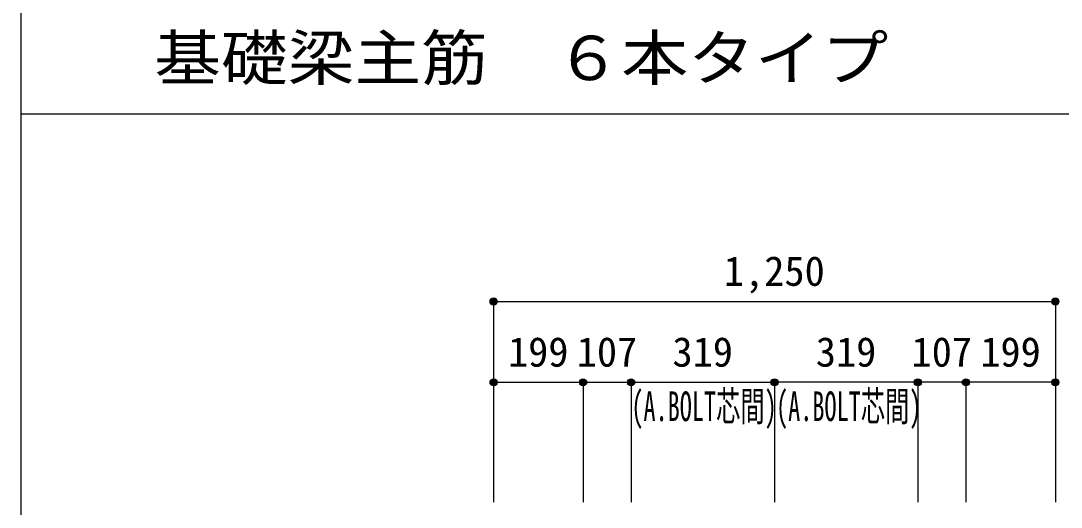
# Model space of a CAD drawing. Units: millimetres at full size, sheet at 1:30. Extents: x -5973 to 5954, y -4195 to 4201.
# Drawn here: x -5973 to -3658, y -1098 to -15 of the extents above; entities that cross this region are included whole.
import ezdxf
from ezdxf.enums import TextEntityAlignment as Align

# ---------------------------------------------------------------- set-up
doc = ezdxf.new("R2010")
doc.units = ezdxf.units.MM
doc.header["$LTSCALE"] = 30
doc.header["$PDMODE"] = 32
doc.header["$PDSIZE"] = 15
for name, color, linetype in [('0-7_文字', 4, 'Continuous'), ('0-D_寸法', 4, 'Continuous'), ('6-7_文字', 7, 'Continuous'), ('F-0_枠', 6, 'Continuous')]:
    doc.layers.add(name, color=color, linetype=linetype)
doc.styles.add('ＭＳ ゴシック', font='')
doc.styles.get('ＭＳ ゴシック').set_extended_font_data('MS Gothic')

msp = doc.modelspace()

# ---------------------------------------------------------------- linework, layer by layer
at = {"layer": '0-D_寸法'}
for p, q in [((-4920.8, -640.12), (-4920.8, -820.12)), ((-4920.8, -640.12), (-3670.8, -640.12)), ((-4920.8, -640.12), (-3670.8, -640.12)), ((-3670.8, -640.12), (-3670.8, -1087.16)), ((-4920.8, -820.12), (-4721.8, -820.12)), ((-4920.8, -820.12), (-4920.8, -1087.16)), ((-4721.8, -820.12), (-4721.8, -1087.16)), ((-4721.8, -820.12), (-4614.8, -820.12)), ((-4614.8, -820.12), (-4614.8, -1087.16)), ((-4614.8, -820.12), (-4295.8, -820.12)), ((-3976.8, -820.12), (-4295.8, -820.12)), ((-4295.8, -820.12), (-4295.8, -1087.16)), ((-3869.8, -820.12), (-3976.8, -820.12)), ((-3976.8, -820.12), (-3976.8, -1087.16)), ((-3670.8, -820.12), (-3869.8, -820.12)), ((-3869.8, -820.12), (-3869.8, -1087.16)), ((-3670.8, -820.12), (-3670.8, -1087.16))]:
    msp.add_line(p, q, dxfattribs=at)
for centre, radius in [((-4920.8, -640.12), 8), ((-4920.8, -640.12), 7.2), ((-4920.8, -640.12), 6.4), ((-4920.8, -640.12), 5.6), ((-4920.8, -640.12), 4.8), ((-4920.8, -640.12), 4), ((-4920.8, -640.12), 3.2), ((-4920.8, -640.12), 2.4), ((-4920.8, -640.12), 1.6), ((-4920.8, -640.12), 0.8), ((-3670.8, -640.12), 8), ((-3670.8, -640.12), 7.2), ((-3670.8, -640.12), 6.4), ((-3670.8, -640.12), 5.6), ((-3670.8, -640.12), 4.8), ((-3670.8, -640.12), 4), ((-3670.8, -640.12), 3.2), ((-3670.8, -640.12), 2.4), ((-3670.8, -640.12), 1.6), ((-3670.8, -640.12), 0.8), ((-4920.8, -820.12), 8), ((-4920.8, -820.12), 7.2), ((-4920.8, -820.12), 6.4), ((-4920.8, -820.12), 5.6), ((-4920.8, -820.12), 4.8), ((-4920.8, -820.12), 4), ((-4920.8, -820.12), 3.2), ((-4920.8, -820.12), 2.4), ((-4920.8, -820.12), 1.6), ((-4920.8, -820.12), 0.8), ((-4721.8, -820.12), 8), ((-4721.8, -820.12), 7.2), ((-4721.8, -820.12), 6.4), ((-4721.8, -820.12), 5.6), ((-4721.8, -820.12), 4.8), ((-4721.8, -820.12), 4), ((-4721.8, -820.12), 3.2), ((-4721.8, -820.12), 2.4), ((-4721.8, -820.12), 1.6), ((-4721.8, -820.12), 0.8), ((-4614.8, -820.12), 8), ((-4614.8, -820.12), 7.2), ((-4614.8, -820.12), 6.4), ((-4614.8, -820.12), 5.6), ((-4614.8, -820.12), 4.8), ((-4614.8, -820.12), 4), ((-4614.8, -820.12), 3.2), ((-4614.8, -820.12), 2.4), ((-4614.8, -820.12), 1.6), ((-4614.8, -820.12), 0.8), ((-4295.8, -820.12), 8), ((-4295.8, -820.12), 7.2), ((-4295.8, -820.12), 6.4), ((-4295.8, -820.12), 5.6), ((-4295.8, -820.12), 4.8), ((-4295.8, -820.12), 4), ((-4295.8, -820.12), 3.2), ((-4295.8, -820.12), 2.4), ((-4295.8, -820.12), 1.6), ((-4295.8, -820.12), 0.8), ((-3976.8, -820.12), 8), ((-3976.8, -820.12), 7.2), ((-3976.8, -820.12), 6.4), ((-3976.8, -820.12), 5.6), ((-3976.8, -820.12), 4.8), ((-3976.8, -820.12), 4), ((-3976.8, -820.12), 3.2), ((-3976.8, -820.12), 2.4), ((-3976.8, -820.12), 1.6), ((-3976.8, -820.12), 0.8), ((-3869.8, -820.12), 8), ((-3869.8, -820.12), 7.2), ((-3869.8, -820.12), 6.4), ((-3869.8, -820.12), 5.6), ((-3869.8, -820.12), 4.8), ((-3869.8, -820.12), 4), ((-3869.8, -820.12), 3.2), ((-3869.8, -820.12), 2.4), ((-3869.8, -820.12), 1.6), ((-3869.8, -820.12), 0.8), ((-3670.8, -820.12), 8), ((-3670.8, -820.12), 7.2), ((-3670.8, -820.12), 6.4), ((-3670.8, -820.12), 5.6), ((-3670.8, -820.12), 4.8), ((-3670.8, -820.12), 4), ((-3670.8, -820.12), 3.2), ((-3670.8, -820.12), 2.4), ((-3670.8, -820.12), 1.6), ((-3670.8, -820.12), 0.8)]:
    msp.add_circle(centre, radius, dxfattribs=at)
at = {"layer": '0-D_寸法', "color": 7}
for p in [(-4920.8, -640.12), (-4920.8, -640.12), (-3670.8, -640.12), (-4920.8, -820.12), (-4721.8, -820.12), (-4614.8, -820.12), (-4295.8, -820.12), (-3976.8, -820.12), (-3869.8, -820.12), (-3670.8, -820.12)]:
    msp.add_point(p, dxfattribs=at)
at = {"layer": 'F-0_枠'}
msp.add_line((-5972.88, 4201.15), (-5972.88, -4195.24), dxfattribs=at)
at = {"layer": 'F-0_枠', "color": 2}
msp.add_line((-5972.88, -222.05), (3723.6, -222.05), dxfattribs=at)

# ---------------------------------------------------------------- texts
at = {"layer": '0-7_文字', "style": 'ＭＳ ゴシック', "width": 0.6}
for p in [(-4614.3, -926.22), (-4292.3, -926.22)]:
    msp.add_text('(A.BOLT芯間)', height=65.98, dxfattribs=at).set_placement(p, align=Align.BOTTOM_LEFT)
at = {"layer": '0-D_寸法', "style": 'ＭＳ ゴシック'}
for s, p in [('1,250', (-4408.3, -625.12)), ('199', (-4888.8, -805.12)), ('107', (-4735.8, -805.12)), ('319', (-4522.8, -805.12)), ('319', (-4203.8, -805.12)), ('107', (-3990.8, -805.12)), ('199', (-3837.8, -805.12))]:
    msp.add_text(s, height=65.98, dxfattribs=at).set_placement(p, align=Align.BOTTOM_LEFT)
at = {"layer": '6-7_文字', "color": 2, "style": 'ＭＳ ゴシック', "width": 1.1}
msp.add_text('\u3000\u3000基礎梁主筋\u3000６本タイプ', height=98.97, dxfattribs=at).set_placement((-5972.88, -177.05), align=Align.BOTTOM_LEFT)

doc.saveas('drawing.dxf')
